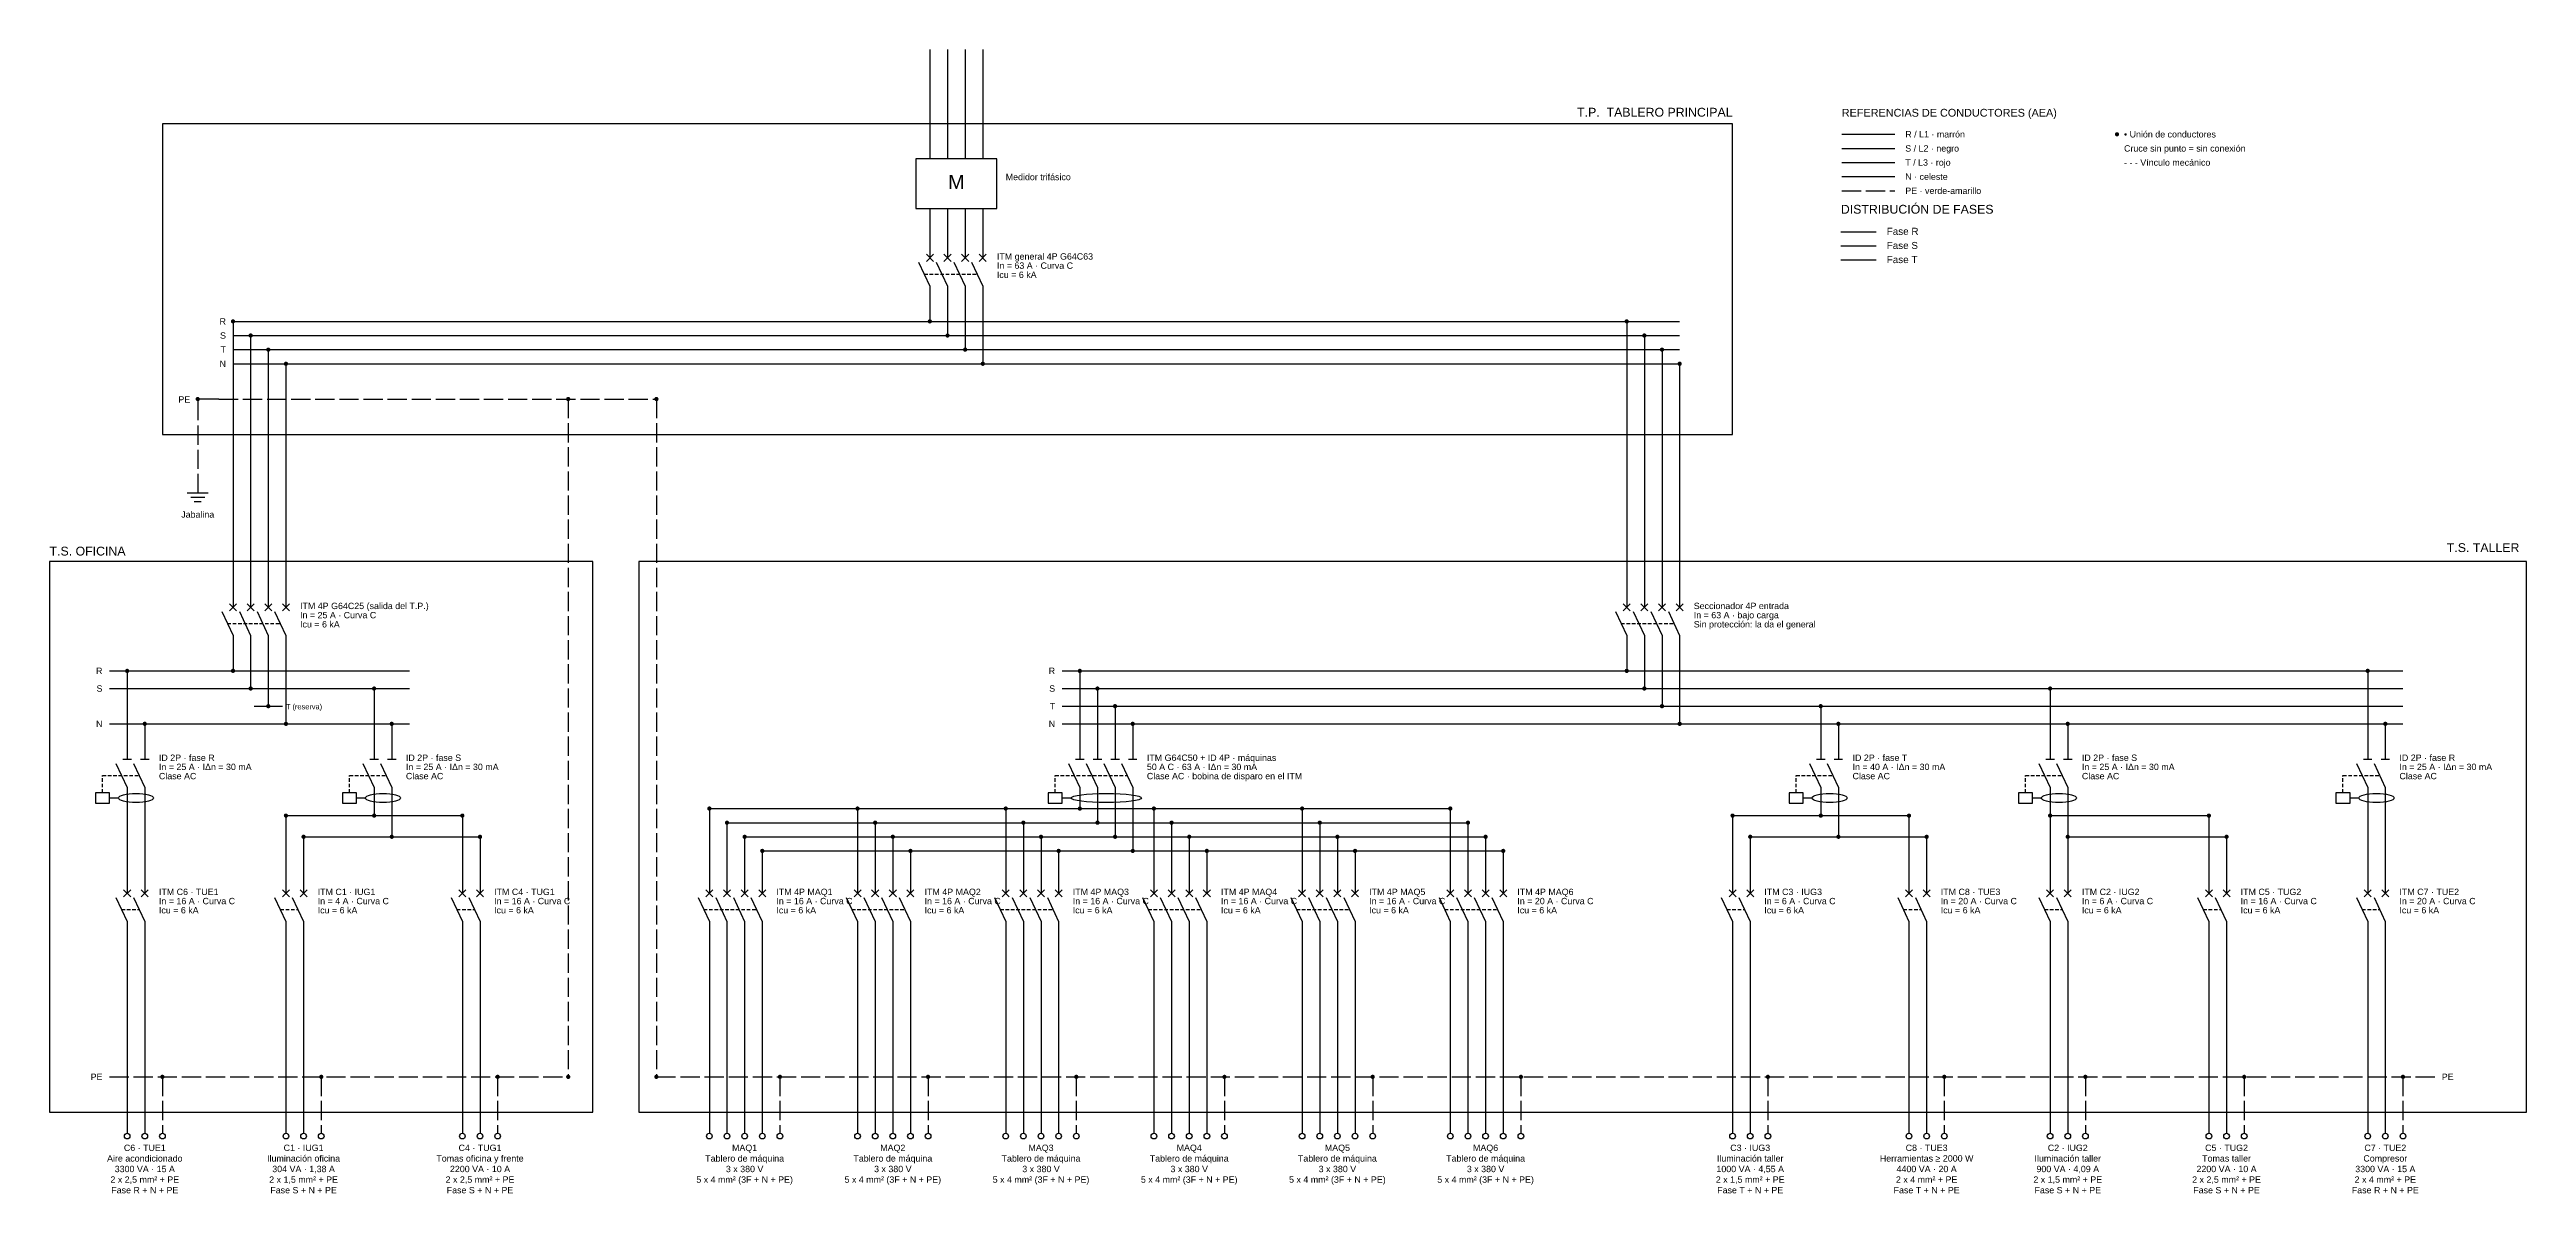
# Model space of a CAD drawing. Header units: millimetres. Extents: x 18 to 720, y -3 to 321.
import ezdxf
from ezdxf.enums import TextEntityAlignment as Align

# ---------------------------------------------------------------- set-up
doc = ezdxf.new("R2010")
doc.units = ezdxf.units.MM
doc.linetypes.add('DASHED', pattern=[19.05, 12.7, -6.35])
doc.linetypes.add('PE_UNIFILAR', pattern=[6.83, 5.45, -1.38])
for name, color, linetype in [('Aparatos', 8, 'Continuous'), ('N', 140, 'Continuous'), ('R', 34, 'Continuous'), ('S', 7, 'Continuous'), ('T', 1, 'Continuous'), ('Textos', 7, 'Continuous'), ('Titulos', 2, 'Continuous')]:
    doc.layers.add(name, color=color, linetype=linetype)
doc.layers.add('PE', color=7, linetype='Continuous', true_color=0x00b800)
doc.layers.add('Tableros', color=7, linetype='Continuous', true_color=0x5d67af)
doc.styles.add('MULTI', font='arial.ttf')

msp = doc.modelspace()

# ---------------------------------------------------------------- linework, layer by layer
at = {"layer": 'Aparatos'}
for p, q in [((286.5, 290), (263.5, 290)), ((263.5, 290), (263.5, 276)), ((286.5, 276), (286.5, 290)), ((263.5, 276), (286.5, 276)), ((266.5, 263), (268.5, 261)), ((266.5, 261), (268.5, 263)), ((271.5, 263), (273.5, 261)), ((271.5, 261), (273.5, 263)), ((276.5, 263), (278.5, 261)), ((276.5, 261), (278.5, 263)), ((281.5, 263), (283.5, 261)), ((281.5, 261), (283.5, 263)), ((69, 164), (71, 162)), ((69, 162), (71, 164)), ((74, 164), (76, 162)), ((74, 162), (76, 164)), ((79, 164), (81, 162)), ((79, 162), (81, 164)), ((84, 164), (86, 162)), ((84, 162), (86, 164)), ((464, 164), (466, 162)), ((464, 162), (466, 164)), ((469, 164), (471, 162)), ((469, 162), (471, 164)), ((474, 164), (476, 162)), ((474, 162), (476, 164)), ((479, 164), (481, 162)), ((479, 162), (481, 164)), ((38.8, 120), (41.2, 120)), ((43.8, 120), (46.2, 120)), ((108.8, 120), (111.2, 120)), ((113.8, 120), (116.2, 120)), ((308.8, 120), (311.2, 120)), ((313.8, 120), (316.2, 120)), ((318.8, 120), (321.2, 120)), ((323.8, 120), (326.2, 120)), ((518.8, 120), (521.2, 120)), ((523.8, 120), (526.2, 120)), ((583.8, 120), (586.2, 120)), ((588.8, 120), (591.2, 120)), ((673.8, 120), (676.2, 120)), ((678.8, 120), (681.2, 120)), ((35, 110.5), (31, 110.5)), ((31, 110.5), (31, 107.5)), ((31, 107.5), (35, 107.5)), ((35, 107.5), (35, 110.5)), ((35, 109), (37.5, 109)), ((105, 110.5), (101, 110.5)), ((101, 110.5), (101, 107.5)), ((101, 107.5), (105, 107.5)), ((105, 107.5), (105, 110.5)), ((105, 109), (107.5, 109)), ((305, 110.5), (301, 110.5)), ((301, 110.5), (301, 107.5)), ((301, 107.5), (305, 107.5)), ((305, 107.5), (305, 110.5)), ((305, 109), (307.5, 109)), ((515, 110.5), (511, 110.5)), ((511, 110.5), (511, 107.5)), ((511, 107.5), (515, 107.5)), ((515, 107.5), (515, 110.5)), ((515, 109), (517.5, 109)), ((580, 110.5), (576, 110.5)), ((576, 110.5), (576, 107.5)), ((576, 107.5), (580, 107.5)), ((580, 107.5), (580, 110.5)), ((580, 109), (582.5, 109)), ((670, 110.5), (666, 110.5)), ((666, 110.5), (666, 107.5)), ((666, 107.5), (670, 107.5)), ((670, 107.5), (670, 110.5)), ((670, 109), (672.5, 109)), ((39, 83), (41, 81)), ((39, 81), (41, 83)), ((44, 83), (46, 81)), ((44, 81), (46, 83)), ((84, 83), (86, 81)), ((84, 81), (86, 83)), ((89, 83), (91, 81)), ((89, 81), (91, 83)), ((134, 83), (136, 81)), ((134, 81), (136, 83)), ((139, 83), (141, 81)), ((139, 81), (141, 83)), ((204, 83), (206, 81)), ((204, 81), (206, 83)), ((209, 83), (211, 81)), ((209, 81), (211, 83)), ((214, 83), (216, 81)), ((214, 81), (216, 83)), ((219, 83), (221, 81)), ((219, 81), (221, 83)), ((246, 83), (248, 81)), ((246, 81), (248, 83)), ((251, 83), (253, 81)), ((251, 81), (253, 83)), ((256, 83), (258, 81)), ((256, 81), (258, 83)), ((261, 83), (263, 81)), ((261, 81), (263, 83)), ((288, 83), (290, 81)), ((288, 81), (290, 83)), ((293, 83), (295, 81)), ((293, 81), (295, 83)), ((298, 83), (300, 81)), ((298, 81), (300, 83)), ((303, 83), (305, 81)), ((303, 81), (305, 83)), ((330, 83), (332, 81)), ((330, 81), (332, 83)), ((335, 83), (337, 81)), ((335, 81), (337, 83)), ((340, 83), (342, 81)), ((340, 81), (342, 83)), ((345, 83), (347, 81)), ((345, 81), (347, 83)), ((372, 83), (374, 81)), ((372, 81), (374, 83)), ((377, 83), (379, 81)), ((377, 81), (379, 83)), ((382, 83), (384, 81)), ((382, 81), (384, 83)), ((387, 83), (389, 81)), ((387, 81), (389, 83)), ((414, 83), (416, 81)), ((414, 81), (416, 83)), ((419, 83), (421, 81)), ((419, 81), (421, 83)), ((424, 83), (426, 81)), ((424, 81), (426, 83)), ((429, 83), (431, 81)), ((429, 81), (431, 83)), ((494, 83), (496, 81)), ((494, 81), (496, 83)), ((499, 83), (501, 81)), ((499, 81), (501, 83)), ((544, 83), (546, 81)), ((544, 81), (546, 83)), ((549, 83), (551, 81)), ((549, 81), (551, 83)), ((584, 83), (586, 81)), ((584, 81), (586, 83)), ((589, 83), (591, 81)), ((589, 81), (591, 83)), ((629, 83), (631, 81)), ((629, 81), (631, 83)), ((634, 83), (636, 81)), ((634, 81), (636, 83)), ((674, 83), (676, 81)), ((674, 81), (676, 83)), ((679, 83), (681, 81)), ((679, 81), (681, 83))]:
    msp.add_line(p, q, dxfattribs=at)
at = {"layer": 'Aparatos', "linetype": 'DASHED', "ltscale": 0.08}
for p, q in [((265.9, 257.4), (280.9, 257.4)), ((68.4, 158.4), (83.4, 158.4)), ((463.4, 158.4), (478.4, 158.4)), ((33, 110.5), (33, 115.4)), ((33, 115.4), (43.4, 115.4)), ((103, 110.5), (103, 115.4)), ((103, 115.4), (113.4, 115.4)), ((303, 110.5), (303, 115.4)), ((303, 115.4), (323.4, 115.4)), ((513, 110.5), (513, 115.4)), ((513, 115.4), (523.4, 115.4)), ((578, 110.5), (578, 115.4)), ((578, 115.4), (588.4, 115.4)), ((668, 110.5), (668, 115.4)), ((668, 115.4), (678.4, 115.4)), ((38.4, 77.4), (43.4, 77.4)), ((83.4, 77.4), (88.4, 77.4)), ((133.4, 77.4), (138.4, 77.4)), ((203.4, 77.4), (218.4, 77.4)), ((245.4, 77.4), (260.4, 77.4)), ((287.4, 77.4), (302.4, 77.4)), ((329.4, 77.4), (344.4, 77.4)), ((371.4, 77.4), (386.4, 77.4)), ((413.4, 77.4), (428.4, 77.4)), ((493.4, 77.4), (498.4, 77.4)), ((543.4, 77.4), (548.4, 77.4)), ((583.4, 77.4), (588.4, 77.4)), ((628.4, 77.4), (633.4, 77.4)), ((673.4, 77.4), (678.4, 77.4))]:
    msp.add_line(p, q, dxfattribs=at)
at = {"layer": 'Aparatos'}
for centre, major_axis, ratio in [((42.5, 109), (5, 0), 0.26), ((112.5, 109), (5, 0), 0.26), ((317.5, 109), (10, 0), 0.13), ((522.5, 109), (5, 0), 0.26), ((587.5, 109), (5, 0), 0.26), ((677.5, 109), (5, 0), 0.26)]:
    msp.add_ellipse(centre, major_axis=major_axis, ratio=ratio, dxfattribs=at)
at = {"layer": 'N'}
for p, q in [((282.5, 321), (282.5, 290)), ((525.95, 285), (540.95, 285)), ((282.5, 276), (282.5, 262)), ((279.3, 260.8), (282.5, 254)), ((282.5, 254), (282.5, 232)), ((70, 232), (480, 232)), ((85, 232), (85, 163)), ((480, 232), (480, 163)), ((81.8, 161.8), (85, 155)), ((476.8, 161.8), (480, 155)), ((85, 155), (85, 130)), ((480, 155), (480, 130)), ((35, 130), (120, 130)), ((45, 130), (45, 120)), ((115, 130), (115, 120)), ((305, 130), (685, 130)), ((325, 130), (325, 120)), ((525, 130), (525, 120)), ((590, 130), (590, 120)), ((680, 130), (680, 120)), ((41.8, 118.8), (45, 112)), ((111.8, 118.8), (115, 112)), ((321.8, 118.8), (325, 112)), ((521.8, 118.8), (525, 112)), ((586.8, 118.8), (590, 112)), ((676.8, 118.8), (680, 112)), ((45, 112), (45, 82)), ((115, 112), (115, 98)), ((325, 112), (325, 94)), ((525, 112), (525, 98)), ((590, 112), (590, 82)), ((680, 112), (680, 82)), ((90, 98), (140, 98)), ((90, 98), (90, 82)), ((140, 98), (140, 82)), ((220, 94), (430, 94)), ((220, 94), (220, 82)), ((262, 94), (262, 82)), ((304, 94), (304, 82)), ((346, 94), (346, 82)), ((388, 94), (388, 82)), ((430, 94), (430, 82)), ((500, 98), (550, 98)), ((500, 98), (500, 82)), ((550, 98), (550, 82)), ((590, 98), (635, 98)), ((635, 98), (635, 82)), ((41.8, 80.8), (45, 74)), ((86.8, 80.8), (90, 74)), ((136.8, 80.8), (140, 74)), ((216.8, 80.8), (220, 74)), ((258.8, 80.8), (262, 74)), ((300.8, 80.8), (304, 74)), ((342.8, 80.8), (346, 74)), ((384.8, 80.8), (388, 74)), ((426.8, 80.8), (430, 74)), ((496.8, 80.8), (500, 74)), ((546.8, 80.8), (550, 74)), ((586.8, 80.8), (590, 74)), ((631.8, 80.8), (635, 74)), ((676.8, 80.8), (680, 74)), ((45, 74), (45, 14)), ((90, 74), (90, 14)), ((140, 74), (140, 14)), ((220, 74), (220, 14)), ((262, 74), (262, 14)), ((304, 74), (304, 14)), ((346, 74), (346, 14)), ((388, 74), (388, 14)), ((430, 74), (430, 14)), ((500, 74), (500, 14)), ((550, 74), (550, 14)), ((590, 74), (590, 14)), ((635, 74), (635, 14)), ((680, 74), (680, 14))]:
    msp.add_line(p, q, dxfattribs=at)
at = {"layer": 'N', "const_width": 0.6}
for points in [[(84.7, 232, 1), (85.3, 232, 1)], [(282.2, 232, 1), (282.8, 232, 1)], [(479.7, 232, 1), (480.3, 232, 1)], [(44.7, 130, 1), (45.3, 130, 1)], [(84.7, 130, 1), (85.3, 130, 1)], [(114.7, 130, 1), (115.3, 130, 1)], [(324.7, 130, 1), (325.3, 130, 1)], [(479.7, 130, 1), (480.3, 130, 1)], [(524.7, 130, 1), (525.3, 130, 1)], [(589.7, 130, 1), (590.3, 130, 1)], [(679.7, 130, 1), (680.3, 130, 1)], [(89.7, 98, 1), (90.3, 98, 1)], [(114.7, 98, 1), (115.3, 98, 1)], [(139.7, 98, 1), (140.3, 98, 1)], [(499.7, 98, 1), (500.3, 98, 1)], [(524.7, 98, 1), (525.3, 98, 1)], [(549.7, 98, 1), (550.3, 98, 1)], [(589.7, 98, 1), (590.3, 98, 1)], [(634.7, 98, 1), (635.3, 98, 1)], [(219.7, 94, 1), (220.3, 94, 1)], [(261.7, 94, 1), (262.3, 94, 1)], [(303.7, 94, 1), (304.3, 94, 1)], [(324.7, 94, 1), (325.3, 94, 1)], [(345.7, 94, 1), (346.3, 94, 1)], [(387.7, 94, 1), (388.3, 94, 1)], [(429.7, 94, 1), (430.3, 94, 1)]]:
    msp.add_lwpolyline(points, format="xyb", close=True, dxfattribs=at)
at = {"layer": 'N'}
for centre in [(45, 13.2), (90, 13.2), (140, 13.2), (220, 13.2), (262, 13.2), (304, 13.2), (346, 13.2), (388, 13.2), (430, 13.2), (500, 13.2), (550, 13.2), (590, 13.2), (635, 13.2), (680, 13.2)]:
    msp.add_circle(centre, 0.8, dxfattribs=at)
at = {"layer": 'PE', "linetype": 'PE_UNIFILAR'}
for p, q in [((525.95, 281), (540.95, 281)), ((66, 222), (190, 222)), ((165, 222), (165, 30)), ((190, 222), (190, 30)), ((60, 214.48), (60, 195.39)), ((35, 30), (165, 30)), ((50, 30), (50, 14)), ((95, 30), (95, 14)), ((145, 30), (145, 14)), ((190, 30), (695, 30)), ((225, 30), (225, 14)), ((267, 30), (267, 14)), ((309, 30), (309, 14)), ((351, 30), (351, 14)), ((393, 30), (393, 14)), ((435, 30), (435, 14)), ((505, 30), (505, 14)), ((555, 30), (555, 14)), ((595, 30), (595, 14)), ((640, 30), (640, 14)), ((685, 30), (685, 14))]:
    msp.add_line(p, q, dxfattribs=at)
at = {"layer": 'PE'}
for p, q in [((66, 222), (60, 222)), ((60, 222), (60, 216)), ((57, 195.39), (63, 195.39)), ((58, 194.19), (62, 194.19)), ((59, 192.99), (61, 192.99))]:
    msp.add_line(p, q, dxfattribs=at)
at = {"layer": 'PE', "const_width": 0.6}
for points in [[(59.7, 222, 1), (60.3, 222, 1)], [(164.7, 222, 1), (165.3, 222, 1)], [(189.7, 222, 1), (190.3, 222, 1)], [(49.7, 30, 1), (50.3, 30, 1)], [(94.7, 30, 1), (95.3, 30, 1)], [(144.7, 30, 1), (145.3, 30, 1)], [(164.7, 30, 1), (165.3, 30, 1)], [(189.7, 30, 1), (190.3, 30, 1)], [(224.7, 30, 1), (225.3, 30, 1)], [(266.7, 30, 1), (267.3, 30, 1)], [(308.7, 30, 1), (309.3, 30, 1)], [(350.7, 30, 1), (351.3, 30, 1)], [(392.7, 30, 1), (393.3, 30, 1)], [(434.7, 30, 1), (435.3, 30, 1)], [(504.7, 30, 1), (505.3, 30, 1)], [(554.7, 30, 1), (555.3, 30, 1)], [(594.7, 30, 1), (595.3, 30, 1)], [(639.7, 30, 1), (640.3, 30, 1)], [(684.7, 30, 1), (685.3, 30, 1)]]:
    msp.add_lwpolyline(points, format="xyb", close=True, dxfattribs=at)
at = {"layer": 'PE'}
for centre in [(50, 13.2), (95, 13.2), (145, 13.2), (225, 13.2), (267, 13.2), (309, 13.2), (351, 13.2), (393, 13.2), (435, 13.2), (505, 13.2), (555, 13.2), (595, 13.2), (640, 13.2), (685, 13.2)]:
    msp.add_circle(centre, 0.8, dxfattribs=at)
at = {"layer": 'R'}
for p, q in [((267.5, 321), (267.5, 290)), ((525.95, 297), (540.95, 297)), ((267.5, 276), (267.5, 262)), ((525.69, 269.41), (535.69, 269.41)), ((264.3, 260.8), (267.5, 254)), ((267.5, 254), (267.5, 244)), ((70, 244), (480, 244)), ((70, 244), (70, 163)), ((465, 244), (465, 163)), ((66.8, 161.8), (70, 155)), ((461.8, 161.8), (465, 155)), ((70, 155), (70, 145)), ((465, 155), (465, 145)), ((35, 145), (120, 145)), ((40, 145), (40, 120)), ((305, 145), (685, 145)), ((310, 145), (310, 120)), ((675, 145), (675, 120)), ((36.8, 118.8), (40, 112)), ((306.8, 118.8), (310, 112)), ((671.8, 118.8), (675, 112)), ((40, 112), (40, 82)), ((205, 106), (415, 106)), ((205, 106), (205, 82)), ((247, 106), (247, 82)), ((289, 106), (289, 82)), ((310, 112), (310, 106)), ((331, 106), (331, 82)), ((373, 106), (373, 82)), ((415, 106), (415, 82)), ((675, 112), (675, 82)), ((36.8, 80.8), (40, 74)), ((201.8, 80.8), (205, 74)), ((243.8, 80.8), (247, 74)), ((285.8, 80.8), (289, 74)), ((327.8, 80.8), (331, 74)), ((369.8, 80.8), (373, 74)), ((411.8, 80.8), (415, 74)), ((671.8, 80.8), (675, 74)), ((40, 74), (40, 14)), ((205, 74), (205, 14)), ((247, 74), (247, 14)), ((289, 74), (289, 14)), ((331, 74), (331, 14)), ((373, 74), (373, 14)), ((415, 74), (415, 14)), ((675, 74), (675, 14))]:
    msp.add_line(p, q, dxfattribs=at)
at = {"layer": 'R', "const_width": 0.6}
for points in [[(69.7, 244, 1), (70.3, 244, 1)], [(267.2, 244, 1), (267.8, 244, 1)], [(464.7, 244, 1), (465.3, 244, 1)], [(39.7, 145, 1), (40.3, 145, 1)], [(69.7, 145, 1), (70.3, 145, 1)], [(309.7, 145, 1), (310.3, 145, 1)], [(464.7, 145, 1), (465.3, 145, 1)], [(674.7, 145, 1), (675.3, 145, 1)], [(204.7, 106, 1), (205.3, 106, 1)], [(246.7, 106, 1), (247.3, 106, 1)], [(288.7, 106, 1), (289.3, 106, 1)], [(309.7, 106, 1), (310.3, 106, 1)], [(330.7, 106, 1), (331.3, 106, 1)], [(372.7, 106, 1), (373.3, 106, 1)], [(414.7, 106, 1), (415.3, 106, 1)]]:
    msp.add_lwpolyline(points, format="xyb", close=True, dxfattribs=at)
at = {"layer": 'R'}
for centre in [(40, 13.2), (205, 13.2), (247, 13.2), (289, 13.2), (331, 13.2), (373, 13.2), (415, 13.2), (675, 13.2)]:
    msp.add_circle(centre, 0.8, dxfattribs=at)
at = {"layer": 'S'}
for p, q in [((272.5, 321), (272.5, 290)), ((525.95, 293), (540.95, 293)), ((272.5, 276), (272.5, 262)), ((269.3, 260.8), (272.5, 254)), ((525.69, 265.41), (535.69, 265.41)), ((272.5, 254), (272.5, 240)), ((70, 240), (480, 240)), ((75, 240), (75, 163)), ((470, 240), (470, 163)), ((71.8, 161.8), (75, 155)), ((466.8, 161.8), (470, 155)), ((75, 155), (75, 140)), ((470, 155), (470, 140)), ((35, 140), (120, 140)), ((110, 140), (110, 120)), ((305, 140), (685, 140)), ((315, 140), (315, 120)), ((585, 140), (585, 120)), ((106.8, 118.8), (110, 112)), ((311.8, 118.8), (315, 112)), ((581.8, 118.8), (585, 112)), ((110, 112), (110, 104)), ((315, 112), (315, 102)), ((585, 112), (585, 82)), ((85, 104), (135, 104)), ((85, 104), (85, 82)), ((135, 104), (135, 82)), ((210, 102), (420, 102)), ((210, 102), (210, 82)), ((252, 102), (252, 82)), ((294, 102), (294, 82)), ((336, 102), (336, 82)), ((378, 102), (378, 82)), ((420, 102), (420, 82)), ((585, 104), (630, 104)), ((630, 104), (630, 82)), ((81.8, 80.8), (85, 74)), ((131.8, 80.8), (135, 74)), ((206.8, 80.8), (210, 74)), ((248.8, 80.8), (252, 74)), ((290.8, 80.8), (294, 74)), ((332.8, 80.8), (336, 74)), ((374.8, 80.8), (378, 74)), ((416.8, 80.8), (420, 74)), ((581.8, 80.8), (585, 74)), ((626.8, 80.8), (630, 74)), ((85, 74), (85, 14)), ((135, 74), (135, 14)), ((210, 74), (210, 14)), ((252, 74), (252, 14)), ((294, 74), (294, 14)), ((336, 74), (336, 14)), ((378, 74), (378, 14)), ((420, 74), (420, 14)), ((585, 74), (585, 14)), ((630, 74), (630, 14))]:
    msp.add_line(p, q, dxfattribs=at)
at = {"layer": 'S', "const_width": 0.6}
for points in [[(74.7, 240, 1), (75.3, 240, 1)], [(272.2, 240, 1), (272.8, 240, 1)], [(469.7, 240, 1), (470.3, 240, 1)], [(74.7, 140, 1), (75.3, 140, 1)], [(109.7, 140, 1), (110.3, 140, 1)], [(314.7, 140, 1), (315.3, 140, 1)], [(469.7, 140, 1), (470.3, 140, 1)], [(584.7, 140, 1), (585.3, 140, 1)], [(84.7, 104, 1), (85.3, 104, 1)], [(109.7, 104, 1), (110.3, 104, 1)], [(134.7, 104, 1), (135.3, 104, 1)], [(209.7, 102, 1), (210.3, 102, 1)], [(251.7, 102, 1), (252.3, 102, 1)], [(293.7, 102, 1), (294.3, 102, 1)], [(314.7, 102, 1), (315.3, 102, 1)], [(335.7, 102, 1), (336.3, 102, 1)], [(377.7, 102, 1), (378.3, 102, 1)], [(419.7, 102, 1), (420.3, 102, 1)], [(584.7, 104, 1), (585.3, 104, 1)], [(629.7, 104, 1), (630.3, 104, 1)]]:
    msp.add_lwpolyline(points, format="xyb", close=True, dxfattribs=at)
at = {"layer": 'S'}
for centre in [(85, 13.2), (135, 13.2), (210, 13.2), (252, 13.2), (294, 13.2), (336, 13.2), (378, 13.2), (420, 13.2), (585, 13.2), (630, 13.2)]:
    msp.add_circle(centre, 0.8, dxfattribs=at)
at = {"layer": 'T'}
for p, q in [((277.5, 321), (277.5, 290)), ((525.95, 289), (540.95, 289)), ((277.5, 276), (277.5, 262)), ((274.3, 260.8), (277.5, 254)), ((525.69, 261.41), (535.69, 261.41)), ((277.5, 254), (277.5, 236)), ((70, 236), (480, 236)), ((80, 236), (80, 163)), ((475, 236), (475, 163)), ((76.8, 161.8), (80, 155)), ((471.8, 161.8), (475, 155)), ((80, 155), (80, 135)), ((475, 155), (475, 135)), ((76, 135), (84, 135)), ((305, 135), (685, 135)), ((320, 135), (320, 120)), ((520, 135), (520, 120)), ((316.8, 118.8), (320, 112)), ((516.8, 118.8), (520, 112)), ((320, 112), (320, 98)), ((520, 112), (520, 104)), ((495, 104), (545, 104)), ((495, 104), (495, 82)), ((545, 104), (545, 82)), ((215, 98), (425, 98)), ((215, 98), (215, 82)), ((257, 98), (257, 82)), ((299, 98), (299, 82)), ((341, 98), (341, 82)), ((383, 98), (383, 82)), ((425, 98), (425, 82)), ((211.8, 80.8), (215, 74)), ((253.8, 80.8), (257, 74)), ((295.8, 80.8), (299, 74)), ((337.8, 80.8), (341, 74)), ((379.8, 80.8), (383, 74)), ((421.8, 80.8), (425, 74)), ((491.8, 80.8), (495, 74)), ((541.8, 80.8), (545, 74)), ((215, 74), (215, 14)), ((257, 74), (257, 14)), ((299, 74), (299, 14)), ((341, 74), (341, 14)), ((383, 74), (383, 14)), ((425, 74), (425, 14)), ((495, 74), (495, 14)), ((545, 74), (545, 14))]:
    msp.add_line(p, q, dxfattribs=at)
at = {"layer": 'T', "const_width": 0.6}
for points in [[(79.7, 236, 1), (80.3, 236, 1)], [(277.2, 236, 1), (277.8, 236, 1)], [(474.7, 236, 1), (475.3, 236, 1)], [(79.7, 135, 1), (80.3, 135, 1)], [(319.7, 135, 1), (320.3, 135, 1)], [(474.7, 135, 1), (475.3, 135, 1)], [(519.7, 135, 1), (520.3, 135, 1)], [(214.7, 98, 1), (215.3, 98, 1)], [(256.7, 98, 1), (257.3, 98, 1)], [(298.7, 98, 1), (299.3, 98, 1)], [(319.7, 98, 1), (320.3, 98, 1)], [(340.7, 98, 1), (341.3, 98, 1)], [(382.7, 98, 1), (383.3, 98, 1)], [(424.7, 98, 1), (425.3, 98, 1)], [(494.7, 104, 1), (495.3, 104, 1)], [(519.7, 104, 1), (520.3, 104, 1)], [(544.7, 104, 1), (545.3, 104, 1)]]:
    msp.add_lwpolyline(points, format="xyb", close=True, dxfattribs=at)
at = {"layer": 'T'}
for centre in [(215, 13.2), (257, 13.2), (299, 13.2), (341, 13.2), (383, 13.2), (425, 13.2), (495, 13.2), (545, 13.2)]:
    msp.add_circle(centre, 0.8, dxfattribs=at)
at = {"layer": 'Tableros', "color": 67, "linetype": 'Continuous', "ltscale": 0.08, "true_color": 0x72742f}
for p, q in [((495, 300), (50, 300)), ((50, 300), (50, 212)), ((495, 212), (495, 300)), ((50, 212), (495, 212))]:
    msp.add_line(p, q, dxfattribs=at)
at = {"layer": 'Tableros', "color": 165, "linetype": 'Continuous', "ltscale": 0.08, "true_color": 0x5d67af}
for p, q in [((172, 176), (18, 176)), ((18, 176), (18, 20)), ((172, 20), (172, 176)), ((18, 20), (172, 20))]:
    msp.add_line(p, q, dxfattribs=at)
at = {"layer": 'Tableros', "color": 244, "linetype": 'Continuous', "ltscale": 0.08, "true_color": 0x991b1e}
for p, q in [((720, 176), (185, 176)), ((185, 176), (185, 20)), ((720, 20), (720, 176)), ((185, 20), (720, 20))]:
    msp.add_line(p, q, dxfattribs=at)
at = {"layer": 'Textos', "const_width": 0.6}
msp.add_lwpolyline([(603.65, 297, 1), (604.25, 297, 1)], format="xyb", close=True, dxfattribs=at)

# ---------------------------------------------------------------- texts
at = {"layer": 'Aparatos', "style": 'MULTI'}
msp.add_text('M', height=4, dxfattribs=at).set_placement((275, 281.5), align=Align.CENTER)
at = {"layer": 'Textos', "style": 'MULTI'}
for s, height, p in [('R / L1 · marrón', 1.8, (543.95, 296.1)), ('• Unión de conductores', 1.8, (605.95, 296.1)), ('T / L3 · rojo', 1.8, (543.95, 288.1)), ('S / L2 · negro', 1.8, (543.95, 292.1)), ('- - - Vínculo mecánico', 1.8, (605.95, 288.1)), ('Cruce sin punto = sin conexión', 1.8, (605.95, 292.1)), ('Medidor trifásico', 1.8, (289, 284)), ('N · celeste', 1.8, (543.95, 284.1)), ('PE · verde-amarillo', 1.8, (543.95, 280.1)), ('Fase R', 2, (538.69, 268.51)), ('ITM general 4P G64C63', 1.8, (286.5, 261.5)), ('In = 63 A · Curva C', 1.8, (286.5, 258.9)), ('Fase S', 2, (538.69, 264.51)), ('Fase T', 2, (538.69, 260.51)), ('Icu = 6 kA', 1.8, (286.5, 256.3)), ('PE', 1.8, (54.53, 220.98)), ('ITM 4P G64C25 (salida del T.P.)', 1.8, (89, 162.5)), ('In = 25 A · Curva C', 1.8, (89, 159.9)), ('Seccionador 4P entrada', 1.8, (484, 162.5)), ('In = 63 A · bajo carga', 1.8, (484, 159.9)), ('Icu = 6 kA', 1.8, (89, 157.3)), ('Sin protección: la da el general', 1.8, (484, 157.3)), ('T (reserva)', 1.5, (85, 134.1)), ('ID 2P · fase R', 1.8, (49, 119.5)), ('ID 2P · fase S', 1.8, (119, 119.5)), ('ITM G64C50 + ID 4P · máquinas', 1.8, (329, 119.5)), ('ID 2P · fase T', 1.8, (529, 119.5)), ('ID 2P · fase S', 1.8, (594, 119.5)), ('ID 2P · fase R', 1.8, (684, 119.5)), ('Clase AC', 1.8, (49, 114.3)), ('In = 25 A · IΔn = 30 mA', 1.8, (49, 116.9)), ('Clase AC', 1.8, (119, 114.3)), ('In = 25 A · IΔn = 30 mA', 1.8, (119, 116.9)), ('50 A C · 63 A · IΔn = 30 mA', 1.8, (329, 116.9)), ('Clase AC · bobina de disparo en el ITM', 1.8, (329, 114.3)), ('Clase AC', 1.8, (529, 114.3)), ('In = 40 A · IΔn = 30 mA', 1.8, (529, 116.9)), ('Clase AC', 1.8, (594, 114.3)), ('In = 25 A · IΔn = 30 mA', 1.8, (594, 116.9)), ('Clase AC', 1.8, (684, 114.3)), ('In = 25 A · IΔn = 30 mA', 1.8, (684, 116.9)), ('ITM C6 · TUE1', 1.8, (49, 81.5)), ('In = 16 A · Curva C', 1.8, (49, 78.9)), ('Icu = 6 kA', 1.8, (49, 76.3)), ('ITM C1 · IUG1', 1.8, (94, 81.5)), ('In = 4 A · Curva C', 1.8, (94, 78.9)), ('Icu = 6 kA', 1.8, (94, 76.3)), ('ITM C4 · TUG1', 1.8, (144, 81.5)), ('In = 16 A · Curva C', 1.8, (144, 78.9)), ('Icu = 6 kA', 1.8, (144, 76.3)), ('ITM 4P MAQ1', 1.8, (224, 81.5)), ('In = 16 A · Curva C', 1.8, (224, 78.9)), ('Icu = 6 kA', 1.8, (224, 76.3)), ('ITM 4P MAQ2', 1.8, (266, 81.5)), ('In = 16 A · Curva C', 1.8, (266, 78.9)), ('Icu = 6 kA', 1.8, (266, 76.3)), ('ITM 4P MAQ3', 1.8, (308, 81.5)), ('In = 16 A · Curva C', 1.8, (308, 78.9)), ('Icu = 6 kA', 1.8, (308, 76.3)), ('ITM 4P MAQ4', 1.8, (350, 81.5)), ('In = 16 A · Curva C', 1.8, (350, 78.9)), ('Icu = 6 kA', 1.8, (350, 76.3)), ('ITM 4P MAQ5', 1.8, (392, 81.5)), ('In = 16 A · Curva C', 1.8, (392, 78.9)), ('Icu = 6 kA', 1.8, (392, 76.3)), ('ITM 4P MAQ6', 1.8, (434, 81.5)), ('In = 20 A · Curva C', 1.8, (434, 78.9)), ('Icu = 6 kA', 1.8, (434, 76.3)), ('ITM C3 · IUG3', 1.8, (504, 81.5)), ('In = 6 A · Curva C', 1.8, (504, 78.9)), ('Icu = 6 kA', 1.8, (504, 76.3)), ('ITM C8 · TUE3', 1.8, (554, 81.5)), ('In = 20 A · Curva C', 1.8, (554, 78.9)), ('Icu = 6 kA', 1.8, (554, 76.3)), ('ITM C2 · IUG2', 1.8, (594, 81.5)), ('In = 6 A · Curva C', 1.8, (594, 78.9)), ('Icu = 6 kA', 1.8, (594, 76.3)), ('ITM C5 · TUG2', 1.8, (639, 81.5)), ('In = 16 A · Curva C', 1.8, (639, 78.9)), ('Icu = 6 kA', 1.8, (639, 76.3)), ('ITM C7 · TUE2', 1.8, (684, 81.5)), ('In = 20 A · Curva C', 1.8, (684, 78.9)), ('Icu = 6 kA', 1.8, (684, 76.3)), ('PE', 1.8, (696, 29.1))]:
    msp.add_text(s, height=height, dxfattribs=at).set_placement(p)
for s, p in [('R', (68, 243.1)), ('S', (68, 239.1)), ('N', (68, 231.1)), ('T', (68, 235.1)), ('R', (33, 144.1)), ('S', (33, 139.1)), ('R', (303, 144.1)), ('S', (303, 139.1)), ('T', (303, 134.1)), ('N', (33, 129.1)), ('N', (303, 129.1)), ('PE', (33, 29.1))]:
    msp.add_text(s, height=1.8, dxfattribs=at).set_placement(p, align=Align.RIGHT)
for s, p in [('Jabalina', (60, 188.39)), ('Aire acondicionado', (45, 6)), ('C6 · TUE1', (45, 9)), ('Iluminación oficina', (90, 6)), ('C1 · IUG1', (90, 9)), ('Tomas oficina y frente', (140, 6)), ('C4 · TUG1', (140, 9)), ('Tablero de máquina', (215, 6)), ('MAQ1', (215, 9)), ('Tablero de máquina', (257, 6)), ('MAQ2', (257, 9)), ('Tablero de máquina', (299, 6)), ('MAQ3', (299, 9)), ('Tablero de máquina', (341, 6)), ('MAQ4', (341, 9)), ('Tablero de máquina', (383, 6)), ('MAQ5', (383, 9)), ('Tablero de máquina', (425, 6)), ('MAQ6', (425, 9)), ('Iluminación taller', (500, 6)), ('C3 · IUG3', (500, 9)), ('Herramientas ≥ 2000 W', (550, 6)), ('C8 · TUE3', (550, 9)), ('Iluminación taller', (590, 6)), ('C2 · IUG2', (590, 9)), ('Tomas taller', (635, 6)), ('C5 · TUG2', (635, 9)), ('Compresor', (680, 6)), ('C7 · TUE2', (680, 9)), ('2 x 2,5 mm² + PE', (45, 0)), ('3300 VA · 15 A', (45, 3)), ('2 x 1,5 mm² + PE', (90, 0)), ('304 VA · 1,38 A', (90, 3)), ('2 x 2,5 mm² + PE', (140, 0)), ('2200 VA · 10 A', (140, 3)), ('5 x 4 mm² (3F + N + PE)', (215, 0)), ('3 x 380 V', (215, 3)), ('5 x 4 mm² (3F + N + PE)', (257, 0)), ('3 x 380 V', (257, 3)), ('5 x 4 mm² (3F + N + PE)', (299, 0)), ('3 x 380 V', (299, 3)), ('5 x 4 mm² (3F + N + PE)', (341, 0)), ('3 x 380 V', (341, 3)), ('5 x 4 mm² (3F + N + PE)', (383, 0)), ('3 x 380 V', (383, 3)), ('5 x 4 mm² (3F + N + PE)', (425, 0)), ('3 x 380 V', (425, 3)), ('2 x 1,5 mm² + PE', (500, 0)), ('1000 VA · 4,55 A', (500, 3)), ('2 x 4 mm² + PE', (550, 0)), ('4400 VA · 20 A', (550, 3)), ('2 x 1,5 mm² + PE', (590, 0)), ('900 VA · 4,09 A', (590, 3)), ('2 x 2,5 mm² + PE', (635, 0)), ('2200 VA · 10 A', (635, 3)), ('2 x 4 mm² + PE', (680, 0)), ('3300 VA · 15 A', (680, 3)), ('Fase R + N + PE', (45, -3)), ('Fase S + N + PE', (90, -3)), ('Fase S + N + PE', (140, -3)), ('Fase T + N + PE', (500, -3)), ('Fase T + N + PE', (550, -3)), ('Fase S + N + PE', (590, -3)), ('Fase S + N + PE', (635, -3)), ('Fase R + N + PE', (680, -3))]:
    msp.add_text(s, height=1.8, dxfattribs=at).set_placement(p, align=Align.CENTER)
at = {"layer": 'Titulos', "color": 67, "true_color": 0x72742f, "style": 'MULTI'}
msp.add_text('T.P.  TABLERO PRINCIPAL', height=2.5, dxfattribs=at).set_placement((495, 302), align=Align.RIGHT)
at = {"layer": 'Titulos', "color": 0, "style": 'MULTI'}
for s, height, p in [('REFERENCIAS DE CONDUCTORES (AEA)', 2.2, (525.95, 302)), ('DISTRIBUCIÓN DE FASES', 2.5, (525.69, 274.51))]:
    msp.add_text(s, height=height, dxfattribs=at).set_placement(p)
at = {"layer": 'Titulos', "color": 165, "true_color": 0x5d67af, "style": 'MULTI'}
msp.add_text('T.S. OFICINA', height=2.5, dxfattribs=at).set_placement((39.54, 177.68), align=Align.RIGHT)
at = {"layer": 'Titulos', "color": 244, "true_color": 0x991b1e, "style": 'MULTI'}
msp.add_text('T.S. TALLER', height=2.5, dxfattribs=at).set_placement((718, 178.66), align=Align.RIGHT)

doc.saveas('drawing.dxf')
